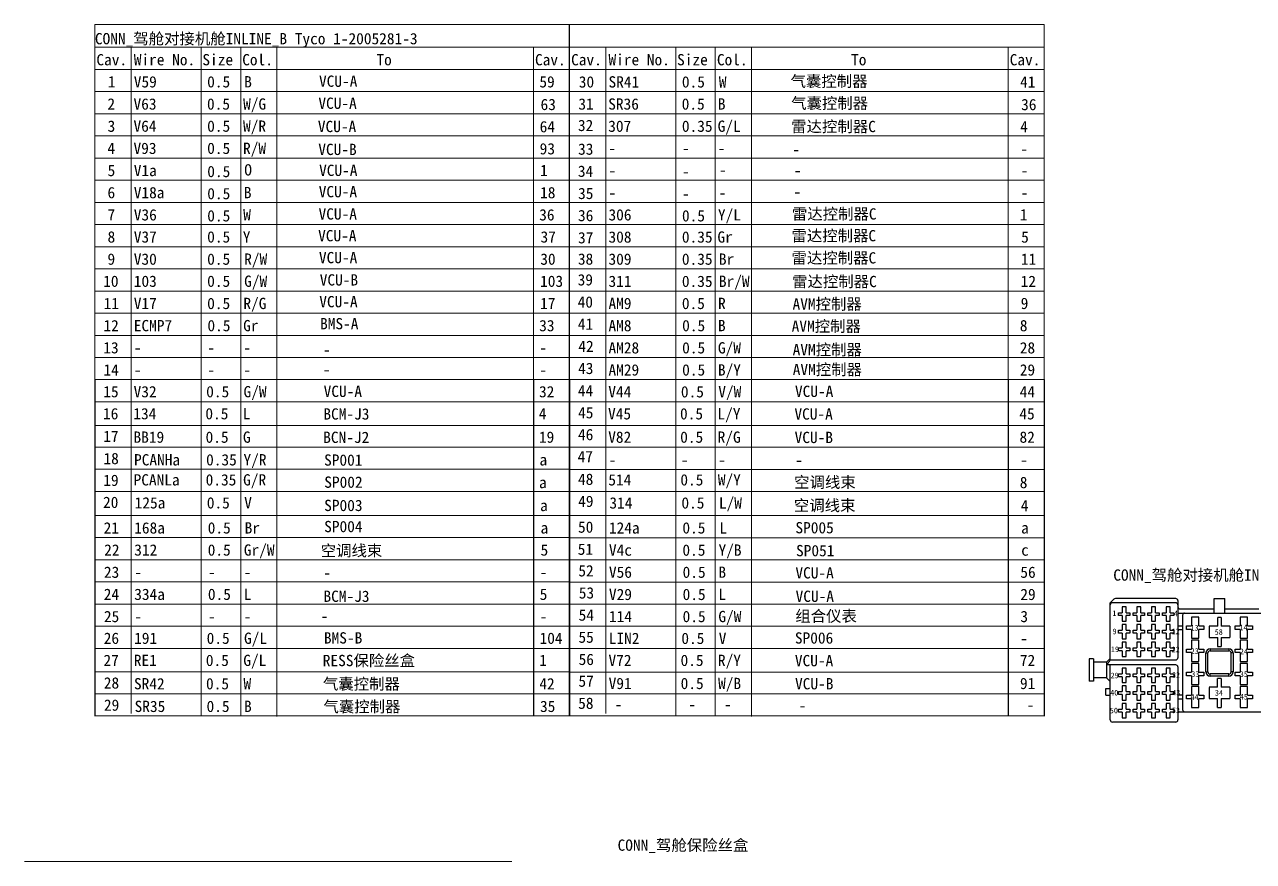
# Model space of a CAD drawing. Header units: millimetres. Extents: x 17 to 3784, y 12 to 1382.
# Drawn here: x 875.1 to 1012.9, y 1107.6 to 1201.5 of the extents above; entities that cross this region are included whole.
import ezdxf

# ---------------------------------------------------------------- set-up
doc = ezdxf.new("R2010")
doc.units = ezdxf.units.MM
doc.layers.add('DTM_AXIS', color=7, linetype='Continuous')
doc.styles.add('FangSong_GB2312_Style', font='simfang.ttf')

msp = doc.modelspace()

# ---------------------------------------------------------------- linework, layer by layer
at = {"color": 0}
for p, q in [((882.98, 1161.61), (882.98, 1123.9)), ((932.17, 1161.65), (932.17, 1123.95)), ((936.21, 1161.64), (936.21, 1124.01)), ((936.21, 1161.6), (936.21, 1123.9)), ((985.4, 1161.64), (985.4, 1123.94)), ((989.44, 1161.64), (989.44, 1124))]:
    msp.add_line(p, q, dxfattribs=at)
at = {"color": 7, "linetype": 'Continuous'}
for p, q in [((996.84, 1136.61), (997.24, 1137.01)), ((1004.18, 1137.08), (997.41, 1137.08)), ((1004.42, 1136.85), (1004.42, 1130.44)), ((1008.49, 1135.46), (1008.49, 1137.1)), ((1008.49, 1137.1), (1009.67, 1137.1)), ((1009.67, 1135.46), (1009.67, 1137.1)), ((996.84, 1130.16), (996.84, 1136.61)), ((1004.18, 1136.61), (997.07, 1136.61)), ((997.75, 1135.17), (997.75, 1135.5)), ((997.75, 1135.5), (998.16, 1135.5)), ((998.16, 1136.14), (998.16, 1135.5)), ((998.63, 1136.14), (998.16, 1136.14)), ((998.63, 1135.5), (998.63, 1136.14)), ((998.63, 1135.5), (999.03, 1135.5)), ((999.03, 1135.5), (999.03, 1135.17)), ((999.4, 1135.17), (999.4, 1135.5)), ((999.4, 1135.5), (999.8, 1135.5)), ((999.8, 1136.14), (999.8, 1135.5)), ((1000.27, 1136.14), (999.8, 1136.14)), ((1000.27, 1135.5), (1000.27, 1136.14)), ((1000.27, 1135.5), (1000.67, 1135.5)), ((1000.67, 1135.5), (1000.67, 1135.17)), ((1001.05, 1135.17), (1001.05, 1135.5)), ((1001.05, 1135.5), (1001.45, 1135.5)), ((1001.45, 1136.14), (1001.45, 1135.5)), ((1001.92, 1136.14), (1001.45, 1136.14)), ((1001.92, 1135.5), (1001.92, 1136.14)), ((1001.92, 1135.5), (1002.32, 1135.5)), ((1002.32, 1135.5), (1002.32, 1135.17)), ((1002.7, 1135.17), (1002.7, 1135.5)), ((1002.7, 1135.5), (1003.1, 1135.5)), ((1003.1, 1136.14), (1003.1, 1135.5)), ((1003.57, 1136.14), (1003.1, 1136.14)), ((1003.57, 1135.5), (1003.57, 1136.14)), ((1003.57, 1135.5), (1003.97, 1135.5)), ((1003.97, 1135.5), (1003.97, 1135.17)), ((1004.42, 1135.46), (1013.74, 1135.46)), ((1004.65, 1135.93), (1008.49, 1135.93)), ((1009.67, 1135.93), (1013.51, 1135.93)), ((998.16, 1135.17), (997.75, 1135.17)), ((998.16, 1135.17), (998.16, 1134.54)), ((998.16, 1134.54), (998.63, 1134.54)), ((998.16, 1134.16), (998.16, 1133.53)), ((998.63, 1134.16), (998.16, 1134.16)), ((998.63, 1134.54), (998.63, 1135.17)), ((999.03, 1135.17), (998.63, 1135.17)), ((998.63, 1133.53), (998.63, 1134.16)), ((999.8, 1135.17), (999.4, 1135.17)), ((999.8, 1135.17), (999.8, 1134.54)), ((999.8, 1134.54), (1000.27, 1134.54)), ((999.8, 1134.16), (999.8, 1133.53)), ((1000.27, 1134.16), (999.8, 1134.16)), ((1000.27, 1134.54), (1000.27, 1135.17)), ((1000.67, 1135.17), (1000.27, 1135.17)), ((1000.27, 1133.53), (1000.27, 1134.16)), ((1001.45, 1135.17), (1001.05, 1135.17)), ((1001.45, 1135.17), (1001.45, 1134.54)), ((1001.45, 1134.54), (1001.92, 1134.54)), ((1001.45, 1134.16), (1001.45, 1133.53)), ((1001.92, 1134.16), (1001.45, 1134.16)), ((1001.92, 1134.54), (1001.92, 1135.17)), ((1002.32, 1135.17), (1001.92, 1135.17)), ((1001.92, 1133.53), (1001.92, 1134.16)), ((1003.1, 1135.17), (1002.7, 1135.17)), ((1003.1, 1135.17), (1003.1, 1134.54)), ((1003.1, 1134.54), (1003.57, 1134.54)), ((1003.1, 1134.16), (1003.1, 1133.53)), ((1003.57, 1134.16), (1003.1, 1134.16)), ((1003.57, 1134.54), (1003.57, 1135.17)), ((1003.97, 1135.17), (1003.57, 1135.17)), ((1003.57, 1133.53), (1003.57, 1134.16)), ((1004.94, 1135.22), (1004.94, 1124.63)), ((1005.94, 1134.99), (1005.94, 1134.01)), ((1006.76, 1134.99), (1005.94, 1134.99)), ((1006.76, 1134.01), (1006.76, 1134.99)), ((1008.88, 1133.97), (1008.88, 1134.97)), ((1009.28, 1134.97), (1009.28, 1133.97)), ((1011.4, 1134.99), (1011.4, 1134.01)), ((1012.22, 1134.99), (1011.4, 1134.99)), ((1012.22, 1134.01), (1012.22, 1134.99)), ((997.75, 1133.2), (997.75, 1133.53)), ((997.75, 1133.53), (998.16, 1133.53)), ((998.16, 1133.2), (997.75, 1133.2)), ((998.16, 1133.2), (998.16, 1132.56)), ((998.63, 1133.53), (999.03, 1133.53)), ((998.63, 1132.56), (998.63, 1133.2)), ((999.03, 1133.2), (998.63, 1133.2)), ((999.03, 1133.53), (999.03, 1133.2)), ((999.4, 1133.2), (999.4, 1133.53)), ((999.4, 1133.53), (999.8, 1133.53)), ((999.8, 1133.2), (999.4, 1133.2)), ((999.8, 1133.2), (999.8, 1132.56)), ((1000.27, 1133.53), (1000.67, 1133.53)), ((1000.27, 1132.56), (1000.27, 1133.2)), ((1000.67, 1133.2), (1000.27, 1133.2)), ((1000.67, 1133.53), (1000.67, 1133.2)), ((1001.05, 1133.2), (1001.05, 1133.53)), ((1001.05, 1133.53), (1001.45, 1133.53)), ((1001.45, 1133.2), (1001.05, 1133.2)), ((1001.45, 1133.2), (1001.45, 1132.56)), ((1001.92, 1133.53), (1002.32, 1133.53)), ((1001.92, 1132.56), (1001.92, 1133.2)), ((1002.32, 1133.2), (1001.92, 1133.2)), ((1002.32, 1133.53), (1002.32, 1133.2)), ((1002.7, 1133.2), (1002.7, 1133.53)), ((1002.7, 1133.53), (1003.1, 1133.53)), ((1003.1, 1133.2), (1002.7, 1133.2)), ((1003.1, 1133.2), (1003.1, 1132.56)), ((1003.57, 1133.53), (1003.97, 1133.53)), ((1003.57, 1132.56), (1003.57, 1133.2)), ((1003.97, 1133.2), (1003.57, 1133.2)), ((1003.97, 1133.53), (1003.97, 1133.2)), ((1004.94, 1134), (1004.42, 1134)), ((1004.42, 1133.62), (1004.94, 1133.62)), ((1005.37, 1133.61), (1005.37, 1134.01)), ((1005.37, 1134.01), (1005.94, 1134.01)), ((1005.94, 1133.61), (1005.37, 1133.61)), ((1005.94, 1133.61), (1005.94, 1132.63)), ((1006.76, 1134.01), (1007.33, 1134.01)), ((1006.76, 1132.63), (1006.76, 1133.61)), ((1007.33, 1133.61), (1006.76, 1133.61)), ((1007.33, 1134.01), (1007.33, 1133.61)), ((1008.88, 1133.97), (1007.93, 1133.97)), ((1007.93, 1132.7), (1008.88, 1132.7)), ((1008.88, 1131.7), (1008.88, 1132.7)), ((1010.23, 1133.97), (1009.28, 1133.97)), ((1009.28, 1132.7), (1009.28, 1131.7)), ((1009.28, 1132.7), (1010.23, 1132.7)), ((1010.83, 1133.61), (1010.83, 1134.01)), ((1010.83, 1134.01), (1011.4, 1134.01)), ((1011.4, 1133.61), (1010.83, 1133.61)), ((1011.4, 1133.61), (1011.4, 1132.63)), ((1012.22, 1134.01), (1012.79, 1134.01)), ((1012.22, 1132.63), (1012.22, 1133.61)), ((1012.79, 1133.61), (1012.22, 1133.61)), ((1012.79, 1134.01), (1012.79, 1133.61)), ((997.75, 1131.22), (997.75, 1131.55)), ((997.75, 1131.55), (998.16, 1131.55)), ((998.16, 1132.56), (998.63, 1132.56)), ((998.16, 1132.18), (998.16, 1131.55)), ((998.63, 1132.18), (998.16, 1132.18)), ((998.63, 1131.55), (998.63, 1132.18)), ((998.63, 1131.55), (999.03, 1131.55)), ((999.03, 1131.55), (999.03, 1131.22)), ((999.4, 1131.22), (999.4, 1131.55)), ((999.4, 1131.55), (999.8, 1131.55)), ((999.8, 1132.56), (1000.27, 1132.56)), ((999.8, 1132.18), (999.8, 1131.55)), ((1000.27, 1132.18), (999.8, 1132.18)), ((1000.27, 1131.55), (1000.27, 1132.18)), ((1000.27, 1131.55), (1000.67, 1131.55)), ((1000.67, 1131.55), (1000.67, 1131.22)), ((1001.05, 1131.22), (1001.05, 1131.55)), ((1001.05, 1131.55), (1001.45, 1131.55)), ((1001.45, 1132.56), (1001.92, 1132.56)), ((1001.45, 1132.18), (1001.45, 1131.55)), ((1001.92, 1132.18), (1001.45, 1132.18)), ((1001.92, 1131.55), (1001.92, 1132.18)), ((1001.92, 1131.55), (1002.32, 1131.55)), ((1002.32, 1131.55), (1002.32, 1131.22)), ((1002.7, 1131.22), (1002.7, 1131.55)), ((1002.7, 1131.55), (1003.1, 1131.55)), ((1003.1, 1132.56), (1003.57, 1132.56)), ((1003.1, 1132.18), (1003.1, 1131.55)), ((1003.57, 1132.18), (1003.1, 1132.18)), ((1003.57, 1131.55), (1003.57, 1132.18)), ((1003.57, 1131.55), (1003.97, 1131.55)), ((1003.97, 1131.55), (1003.97, 1131.22)), ((1005.37, 1131.02), (1005.37, 1131.42)), ((1005.37, 1131.42), (1005.94, 1131.42)), ((1005.94, 1132.63), (1006.76, 1132.63)), ((1005.94, 1132.4), (1005.94, 1131.42)), ((1006.76, 1132.4), (1005.94, 1132.4)), ((1006.76, 1131.42), (1006.76, 1132.4)), ((1006.76, 1131.42), (1007.33, 1131.42)), ((1007.33, 1131.42), (1007.33, 1131.02)), ((1008.02, 1131.45), (1008.02, 1131.22)), ((1008.02, 1131.45), (1010.14, 1131.45)), ((1010.14, 1131.45), (1010.14, 1131.22)), ((1010.83, 1131.02), (1010.83, 1131.42)), ((1010.83, 1131.42), (1011.4, 1131.42)), ((1011.4, 1132.63), (1012.22, 1132.63)), ((1012.22, 1132.4), (1011.4, 1132.4)), ((1011.4, 1132.4), (1011.4, 1131.42)), ((1012.22, 1131.42), (1012.22, 1132.4)), ((1012.22, 1131.42), (1012.79, 1131.42)), ((1012.79, 1131.42), (1012.79, 1131.02)), ((996.84, 1130.21), (1004.18, 1130.21)), ((998.16, 1131.22), (997.75, 1131.22)), ((998.16, 1131.22), (998.16, 1130.58)), ((998.16, 1130.58), (998.63, 1130.58)), ((998.63, 1130.58), (998.63, 1131.22)), ((999.03, 1131.22), (998.63, 1131.22)), ((999.8, 1131.22), (999.4, 1131.22)), ((999.8, 1131.22), (999.8, 1130.58)), ((999.8, 1130.58), (1000.27, 1130.58)), ((1000.27, 1130.58), (1000.27, 1131.22)), ((1000.67, 1131.22), (1000.27, 1131.22)), ((1001.45, 1131.22), (1001.05, 1131.22)), ((1001.45, 1131.22), (1001.45, 1130.58)), ((1001.45, 1130.58), (1001.92, 1130.58)), ((1001.92, 1130.58), (1001.92, 1131.22)), ((1002.32, 1131.22), (1001.92, 1131.22)), ((1003.1, 1131.22), (1002.7, 1131.22)), ((1003.1, 1131.22), (1003.1, 1130.58)), ((1003.1, 1130.58), (1003.57, 1130.58)), ((1003.57, 1130.58), (1003.57, 1131.22)), ((1003.97, 1131.22), (1003.57, 1131.22)), ((1005.94, 1131.02), (1005.37, 1131.02)), ((1005.94, 1131.02), (1005.94, 1130.04)), ((1005.94, 1130.04), (1006.76, 1130.04)), ((1006.76, 1130.04), (1006.76, 1131.02)), ((1007.33, 1131.02), (1006.76, 1131.02)), ((1007.55, 1128.86), (1007.55, 1130.98)), ((1007.55, 1130.98), (1007.78, 1130.98)), ((1007.78, 1128.86), (1007.78, 1130.98)), ((1008.02, 1131.22), (1010.14, 1131.22)), ((1010.61, 1130.98), (1010.37, 1130.98)), ((1010.37, 1130.98), (1010.37, 1128.86)), ((1010.61, 1130.98), (1010.61, 1128.86)), ((1011.4, 1131.02), (1010.83, 1131.02)), ((1011.4, 1131.02), (1011.4, 1130.04)), ((1011.4, 1130.04), (1012.22, 1130.04)), ((1012.79, 1131.02), (1012.22, 1131.02)), ((1012.22, 1130.04), (1012.22, 1131.02)), ((1004.18, 1129.64), (996.45, 1129.64)), ((996.84, 1123.47), (996.84, 1129.64)), ((997.75, 1128.3), (997.75, 1128.63)), ((997.75, 1128.63), (998.16, 1128.63)), ((998.16, 1129.26), (998.16, 1128.63)), ((998.63, 1129.26), (998.16, 1129.26)), ((998.63, 1128.63), (998.63, 1129.26)), ((998.63, 1128.63), (999.03, 1128.63)), ((999.03, 1128.63), (999.03, 1128.3)), ((999.4, 1128.3), (999.4, 1128.63)), ((999.4, 1128.63), (999.8, 1128.63)), ((999.8, 1129.26), (999.8, 1128.63)), ((1000.27, 1129.26), (999.8, 1129.26)), ((1000.27, 1128.63), (1000.27, 1129.26)), ((1000.27, 1128.63), (1000.67, 1128.63)), ((1000.67, 1128.63), (1000.67, 1128.3)), ((1001.05, 1128.3), (1001.05, 1128.63)), ((1001.05, 1128.63), (1001.45, 1128.63)), ((1001.45, 1129.26), (1001.45, 1128.63)), ((1001.92, 1129.26), (1001.45, 1129.26)), ((1001.92, 1128.63), (1001.92, 1129.26)), ((1001.92, 1128.63), (1002.32, 1128.63)), ((1002.32, 1128.63), (1002.32, 1128.3)), ((1002.7, 1128.3), (1002.7, 1128.63)), ((1002.7, 1128.63), (1003.1, 1128.63)), ((1003.1, 1129.26), (1003.1, 1128.63)), ((1003.57, 1129.26), (1003.1, 1129.26)), ((1003.57, 1128.63), (1003.57, 1129.26)), ((1003.57, 1128.63), (1003.97, 1128.63)), ((1003.97, 1128.63), (1003.97, 1128.3)), ((1004.42, 1129.41), (1004.42, 1123.47)), ((1005.37, 1128.43), (1005.37, 1128.83)), ((1005.37, 1128.83), (1005.94, 1128.83)), ((1005.94, 1129.81), (1005.94, 1128.83)), ((1006.76, 1129.81), (1005.94, 1129.81)), ((1006.76, 1128.83), (1006.76, 1129.81)), ((1006.76, 1128.83), (1007.33, 1128.83)), ((1007.33, 1128.83), (1007.33, 1128.43)), ((1007.55, 1128.86), (1007.78, 1128.86)), ((1008.02, 1128.39), (1008.02, 1128.63)), ((1010.14, 1128.63), (1008.02, 1128.63)), ((1010.14, 1128.39), (1010.14, 1128.63)), ((1010.61, 1128.86), (1010.37, 1128.86)), ((1010.83, 1128.83), (1011.4, 1128.83)), ((1010.83, 1128.43), (1010.83, 1128.83)), ((1012.22, 1129.81), (1011.4, 1129.81)), ((1011.4, 1129.81), (1011.4, 1128.83)), ((1012.22, 1128.83), (1012.22, 1129.81)), ((1012.22, 1128.83), (1012.79, 1128.83)), ((1012.79, 1128.83), (1012.79, 1128.43)), ((998.16, 1128.3), (997.75, 1128.3)), ((998.16, 1128.3), (998.16, 1127.66)), ((998.16, 1127.66), (998.63, 1127.66)), ((998.16, 1127.29), (998.16, 1126.65)), ((998.63, 1127.29), (998.16, 1127.29)), ((998.63, 1127.66), (998.63, 1128.3)), ((999.03, 1128.3), (998.63, 1128.3)), ((998.63, 1126.65), (998.63, 1127.29)), ((999.8, 1128.3), (999.4, 1128.3)), ((999.8, 1128.3), (999.8, 1127.66)), ((999.8, 1127.66), (1000.27, 1127.66)), ((999.8, 1127.29), (999.8, 1126.65)), ((1000.27, 1127.29), (999.8, 1127.29)), ((1000.27, 1127.66), (1000.27, 1128.3)), ((1000.67, 1128.3), (1000.27, 1128.3)), ((1000.27, 1126.65), (1000.27, 1127.29)), ((1001.45, 1128.3), (1001.05, 1128.3)), ((1001.45, 1128.3), (1001.45, 1127.66)), ((1001.45, 1127.66), (1001.92, 1127.66)), ((1001.45, 1127.29), (1001.45, 1126.65)), ((1001.92, 1127.29), (1001.45, 1127.29)), ((1001.92, 1127.66), (1001.92, 1128.3)), ((1002.32, 1128.3), (1001.92, 1128.3)), ((1001.92, 1126.65), (1001.92, 1127.29)), ((1003.1, 1128.3), (1002.7, 1128.3)), ((1003.1, 1128.3), (1003.1, 1127.66)), ((1003.1, 1127.66), (1003.57, 1127.66)), ((1003.1, 1127.29), (1003.1, 1126.65)), ((1003.57, 1127.29), (1003.1, 1127.29)), ((1003.57, 1127.66), (1003.57, 1128.3)), ((1003.97, 1128.3), (1003.57, 1128.3)), ((1003.57, 1126.65), (1003.57, 1127.29)), ((1005.94, 1128.43), (1005.37, 1128.43)), ((1005.94, 1128.43), (1005.94, 1127.45)), ((1005.94, 1127.45), (1006.76, 1127.45)), ((1005.94, 1127.22), (1005.94, 1126.24)), ((1006.76, 1127.22), (1005.94, 1127.22)), ((1006.76, 1127.45), (1006.76, 1128.43)), ((1007.33, 1128.43), (1006.76, 1128.43)), ((1006.76, 1126.24), (1006.76, 1127.22)), ((1010.14, 1128.39), (1008.02, 1128.39)), ((1008.87, 1127.13), (1008.87, 1128.13)), ((1009.27, 1128.13), (1009.27, 1127.13)), ((1011.4, 1128.43), (1010.83, 1128.43)), ((1011.4, 1128.43), (1011.4, 1127.45)), ((1011.4, 1127.45), (1012.22, 1127.45)), ((1012.22, 1127.22), (1011.4, 1127.22)), ((1011.4, 1127.22), (1011.4, 1126.24)), ((1012.79, 1128.43), (1012.22, 1128.43)), ((1012.22, 1127.45), (1012.22, 1128.43)), ((1012.22, 1126.24), (1012.22, 1127.22)), ((996.32, 1126.25), (996.32, 1127)), ((996.32, 1127), (996.84, 1127)), ((996.32, 1126.25), (996.84, 1126.25)), ((997.75, 1126.32), (997.75, 1126.65)), ((997.75, 1126.65), (998.16, 1126.65)), ((998.16, 1126.32), (997.75, 1126.32)), ((998.16, 1126.32), (998.16, 1125.69)), ((998.63, 1126.65), (999.03, 1126.65)), ((998.63, 1125.69), (998.63, 1126.32)), ((999.03, 1126.32), (998.63, 1126.32)), ((999.03, 1126.65), (999.03, 1126.32)), ((999.4, 1126.32), (999.4, 1126.65)), ((999.4, 1126.65), (999.8, 1126.65)), ((999.8, 1126.32), (999.4, 1126.32)), ((999.8, 1126.32), (999.8, 1125.69)), ((1000.27, 1126.65), (1000.67, 1126.65)), ((1000.27, 1125.69), (1000.27, 1126.32)), ((1000.67, 1126.32), (1000.27, 1126.32)), ((1000.67, 1126.65), (1000.67, 1126.32)), ((1001.05, 1126.32), (1001.05, 1126.65)), ((1001.05, 1126.65), (1001.45, 1126.65)), ((1001.45, 1126.32), (1001.05, 1126.32)), ((1001.45, 1126.32), (1001.45, 1125.69)), ((1001.92, 1126.65), (1002.32, 1126.65)), ((1001.92, 1125.69), (1001.92, 1126.32)), ((1002.32, 1126.32), (1001.92, 1126.32)), ((1002.32, 1126.65), (1002.32, 1126.32)), ((1002.7, 1126.32), (1002.7, 1126.65)), ((1002.7, 1126.65), (1003.1, 1126.65)), ((1003.1, 1126.32), (1002.7, 1126.32)), ((1003.1, 1126.32), (1003.1, 1125.69)), ((1003.57, 1126.65), (1003.97, 1126.65)), ((1003.57, 1125.69), (1003.57, 1126.32)), ((1003.97, 1126.32), (1003.57, 1126.32)), ((1003.97, 1126.65), (1003.97, 1126.32)), ((1004.94, 1126.23), (1004.42, 1126.23)), ((1004.42, 1125.85), (1004.94, 1125.85)), ((1005.37, 1125.84), (1005.37, 1126.24)), ((1005.37, 1126.24), (1005.94, 1126.24)), ((1005.94, 1125.84), (1005.37, 1125.84)), ((1005.94, 1125.84), (1005.94, 1124.86)), ((1006.76, 1126.24), (1007.33, 1126.24)), ((1007.33, 1125.84), (1006.76, 1125.84)), ((1006.76, 1124.86), (1006.76, 1125.84)), ((1007.33, 1126.24), (1007.33, 1125.84)), ((1008.87, 1127.13), (1007.92, 1127.13)), ((1007.92, 1125.86), (1008.87, 1125.86)), ((1008.87, 1124.86), (1008.87, 1125.86)), ((1010.23, 1127.13), (1009.27, 1127.13)), ((1009.28, 1125.87), (1010.23, 1125.87)), ((1009.28, 1125.87), (1009.28, 1124.87)), ((1010.83, 1126.24), (1011.4, 1126.24)), ((1010.83, 1125.84), (1010.83, 1126.24)), ((1011.4, 1125.84), (1010.83, 1125.84)), ((1011.4, 1125.84), (1011.4, 1124.86)), ((1012.22, 1126.24), (1012.79, 1126.24)), ((1012.79, 1125.84), (1012.22, 1125.84)), ((1012.22, 1124.86), (1012.22, 1125.84)), ((1012.79, 1126.24), (1012.79, 1125.84)), ((997.75, 1124.34), (997.75, 1124.67)), ((997.75, 1124.67), (998.16, 1124.67)), ((998.16, 1125.69), (998.63, 1125.69)), ((998.16, 1125.31), (998.16, 1124.67)), ((998.63, 1125.31), (998.16, 1125.31)), ((998.63, 1124.67), (998.63, 1125.31)), ((998.63, 1124.67), (999.03, 1124.67)), ((999.03, 1124.67), (999.03, 1124.34)), ((999.4, 1124.34), (999.4, 1124.67)), ((999.4, 1124.67), (999.8, 1124.67)), ((999.8, 1125.69), (1000.27, 1125.69)), ((999.8, 1125.31), (999.8, 1124.67)), ((1000.27, 1125.31), (999.8, 1125.31)), ((1000.27, 1124.67), (1000.27, 1125.31)), ((1000.27, 1124.67), (1000.67, 1124.67)), ((1000.67, 1124.67), (1000.67, 1124.34)), ((1001.05, 1124.34), (1001.05, 1124.67)), ((1001.05, 1124.67), (1001.45, 1124.67)), ((1001.45, 1125.69), (1001.92, 1125.69)), ((1001.45, 1125.31), (1001.45, 1124.67)), ((1001.92, 1125.31), (1001.45, 1125.31)), ((1001.92, 1124.67), (1001.92, 1125.31)), ((1001.92, 1124.67), (1002.32, 1124.67)), ((1002.32, 1124.67), (1002.32, 1124.34)), ((1002.7, 1124.34), (1002.7, 1124.67)), ((1002.7, 1124.67), (1003.1, 1124.67)), ((1003.1, 1125.69), (1003.57, 1125.69)), ((1003.1, 1125.31), (1003.1, 1124.67)), ((1003.57, 1125.31), (1003.1, 1125.31)), ((1003.57, 1124.67), (1003.57, 1125.31)), ((1003.57, 1124.67), (1003.97, 1124.67)), ((1003.97, 1124.67), (1003.97, 1124.34)), ((1004.42, 1124.39), (1013.74, 1124.39)), ((1005.94, 1124.86), (1006.76, 1124.86)), ((1011.4, 1124.86), (1012.22, 1124.86)), ((997.07, 1123.24), (1004.18, 1123.24)), ((998.16, 1124.34), (997.75, 1124.34)), ((998.16, 1124.34), (998.16, 1123.71)), ((998.16, 1123.71), (998.63, 1123.71)), ((998.63, 1123.71), (998.63, 1124.34)), ((999.03, 1124.34), (998.63, 1124.34)), ((999.8, 1124.34), (999.4, 1124.34)), ((999.8, 1124.34), (999.8, 1123.71)), ((999.8, 1123.71), (1000.27, 1123.71)), ((1000.27, 1123.71), (1000.27, 1124.34)), ((1000.67, 1124.34), (1000.27, 1124.34)), ((1001.45, 1124.34), (1001.05, 1124.34)), ((1001.45, 1124.34), (1001.45, 1123.71)), ((1001.45, 1123.71), (1001.92, 1123.71)), ((1001.92, 1123.71), (1001.92, 1124.34)), ((1002.32, 1124.34), (1001.92, 1124.34)), ((1003.1, 1124.34), (1002.7, 1124.34)), ((1003.1, 1124.34), (1003.1, 1123.71)), ((1003.1, 1123.71), (1003.57, 1123.71)), ((1003.57, 1123.71), (1003.57, 1124.34)), ((1003.97, 1124.34), (1003.57, 1124.34))]:
    msp.add_line(p, q, dxfattribs=at)
for p, q in [((1008.88, 1134.99), (1009.28, 1134.99)), ((1007.92, 1133.97), (1007.92, 1132.7)), ((1010.24, 1133.97), (1010.24, 1132.71)), ((1008.87, 1131.7), (1009.28, 1131.7)), ((1008.87, 1128.14), (1009.27, 1128.14)), ((1007.92, 1127.12), (1007.92, 1125.86)), ((1010.23, 1127.13), (1010.23, 1125.87)), ((1008.87, 1124.85), (1009.28, 1124.85))]:
    msp.add_line(p, q)
at = {"color": 0, "linetype": 'Continuous', "lineweight": 13}
for points in [[(882.98, 1201.47), (936.21, 1201.47)], [(882.98, 1201.47), (882.98, 1161.64)], [(936.16, 1201.45), (936.16, 1123.92)], [(936.2, 1201.47), (989.44, 1201.47)], [(936.2, 1201.46), (936.2, 1161.64)], [(989.44, 1201.47), (989.44, 1161.64)], [(882.98, 1198.92), (936.21, 1198.92)], [(887.03, 1198.92), (887.03, 1124.19)], [(894.88, 1198.92), (894.88, 1124.02)], [(899.33, 1198.92), (899.33, 1124.02)], [(903.38, 1198.92), (903.38, 1123.84)], [(932.16, 1198.92), (932.16, 1161.64)], [(936.2, 1198.92), (989.44, 1198.92)], [(940.26, 1198.92), (940.26, 1124.19)], [(948.11, 1198.92), (948.11, 1124.01)], [(952.55, 1198.92), (952.55, 1124.01)], [(956.61, 1198.92), (956.61, 1123.84)], [(985.39, 1198.92), (985.39, 1161.64)], [(882.98, 1196.44), (936.21, 1196.44)], [(936.2, 1196.43), (989.44, 1196.43)], [(882.98, 1193.95), (936.21, 1193.95)], [(936.2, 1193.95), (989.44, 1193.95)], [(882.98, 1191.47), (936.21, 1191.47)], [(936.2, 1191.46), (989.44, 1191.46)], [(882.98, 1188.98), (936.21, 1188.98)], [(936.2, 1188.98), (989.44, 1188.98)], [(882.98, 1186.5), (936.21, 1186.5)], [(936.2, 1186.49), (989.44, 1186.49)], [(882.98, 1184.01), (936.21, 1184.01)], [(936.2, 1184.01), (989.44, 1184.01)], [(882.98, 1181.52), (936.21, 1181.52)], [(936.2, 1181.52), (989.44, 1181.52)], [(882.98, 1179.04), (936.21, 1179.04)], [(936.2, 1179.03), (989.44, 1179.03)], [(882.98, 1176.55), (936.21, 1176.55)], [(936.2, 1176.55), (989.44, 1176.55)], [(882.98, 1174.07), (936.21, 1174.07)], [(936.2, 1174.06), (989.44, 1174.06)], [(882.98, 1171.58), (936.21, 1171.58)], [(936.2, 1171.58), (989.44, 1171.58)], [(882.98, 1169.1), (936.21, 1169.1)], [(936.2, 1169.09), (989.44, 1169.09)], [(882.98, 1166.61), (936.21, 1166.61)], [(936.2, 1166.61), (989.44, 1166.61)], [(882.98, 1164.13), (936.21, 1164.13)], [(936.2, 1164.12), (989.44, 1164.12)], [(882.98, 1161.64), (936.21, 1161.64)], [(936.2, 1161.64), (989.44, 1161.64)], [(882.98, 1159.17), (936.22, 1159.17)], [(936.21, 1159.16), (989.45, 1159.16)], [(882.98, 1156.51), (936.22, 1156.51)], [(936.21, 1156.51), (989.45, 1156.51)], [(882.99, 1154.07), (936.23, 1154.07)], [(936.22, 1154.07), (989.45, 1154.07)], [(882.99, 1151.59), (936.23, 1151.59)], [(936.22, 1151.58), (989.46, 1151.58)], [(883, 1149.11), (936.23, 1149.11)], [(936.22, 1149.11), (989.46, 1149.11)], [(883.03, 1146.41), (936.27, 1146.41)], [(936.26, 1146.4), (989.49, 1146.4)], [(883.03, 1143.92), (936.27, 1143.92)], [(936.26, 1143.91), (989.49, 1143.91)], [(883.03, 1141.43), (936.27, 1141.43)], [(936.26, 1141.43), (989.49, 1141.43)], [(883.03, 1138.95), (936.27, 1138.95)], [(936.26, 1138.94), (989.49, 1138.94)], [(883.03, 1136.46), (936.27, 1136.46)], [(936.26, 1136.46), (989.49, 1136.46)], [(883.03, 1133.98), (936.27, 1133.98)], [(936.26, 1133.97), (989.5, 1133.97)], [(883.04, 1131.5), (936.27, 1131.5)], [(936.26, 1131.5), (989.5, 1131.5)], [(883.04, 1128.85), (936.27, 1128.85)], [(936.27, 1128.84), (989.5, 1128.84)], [(883.04, 1126.41), (936.28, 1126.41)], [(936.27, 1126.4), (989.51, 1126.4)], [(883.05, 1123.92), (936.28, 1123.92)], [(936.27, 1123.92), (989.51, 1123.92)], [(875.09, 1107.6), (929.73, 1107.6)]]:
    msp.add_lwpolyline(points, dxfattribs=at)
at = {"color": 7, "linetype": 'Continuous'}
for centre, radius, start, end in [((997.41, 1136.85), 0.235, 90, 135), ((1004.18, 1136.85), 0.235, 0, 90), ((997.07, 1136.37), 0.235, 90, 180), ((1004.18, 1136.37), 0.235, 0, 90), ((1004.65, 1136.16), 0.235, 180, 270), ((1005.17, 1135.22), 0.235, 90, 180), ((1008.02, 1130.98), 0.471, 90, 180), ((1010.14, 1130.98), 0.471, 0, 90), ((1004.18, 1130.44), 0.235, 270, 0), ((1008.02, 1130.98), 0.235, 90, 180), ((1010.14, 1130.98), 0.235, 0, 90), ((1004.18, 1129.41), 0.235, 0, 90), ((1008.02, 1128.86), 0.471, 180, 270), ((1008.02, 1128.86), 0.235, 180, 270), ((1010.14, 1128.86), 0.471, 270, 0), ((1010.14, 1128.86), 0.235, 270, 0), ((1005.17, 1124.63), 0.235, 180, 270), ((997.07, 1123.47), 0.235, 180, 270), ((1004.18, 1123.47), 0.235, 270, 0)]:
    msp.add_arc(centre, radius, start, end, dxfattribs=at)
msp.add_open_spline([(996.45, 1129.64), (996.5, 1129.73), (996.63, 1129.91), (996.77, 1130.08), (996.84, 1130.16)], degree=3, knots=[0, 0, 0, 0, 0.499958, 1, 1, 1, 1], dxfattribs=at)
at = {"layer": 'DTM_AXIS', "color": 7, "linetype": 'Continuous'}
for p, q in [((994.48, 1130.32), (994.48, 1127.83)), ((994.95, 1130.32), (994.48, 1130.32)), ((994.95, 1130.32), (994.95, 1127.83)), ((996.41, 1129.95), (994.95, 1129.95)), ((996.84, 1130.37), (996.41, 1129.95)), ((996.41, 1129.95), (996.41, 1128.2)), ((994.95, 1127.83), (994.48, 1127.83)), ((996.41, 1128.2), (994.95, 1128.2)), ((996.84, 1127.78), (996.41, 1128.2))]:
    msp.add_line(p, q, dxfattribs=at)

# ---------------------------------------------------------------- texts
at = {"color": 0, "linetype": 'Continuous', "style": 'FangSong_GB2312_Style'}
for s, height, p in [('CONN_驾舱对接机舱INLINE_B Tyco 1-2005281-3', 1.2655, (882.98, 1199.26)), ('Cav.', 1.265, (883.15, 1196.9)), ('Wire No.', 1.265, (887.34, 1196.9)), ('Size', 1.265, (895.03, 1196.9)), ('Col.', 1.265, (899.5, 1196.9)), ('To', 1.265, (914.55, 1196.9)), ('Cav.', 1.265, (932.33, 1196.9)), ('Cav.', 1.265, (936.38, 1196.9)), ('Wire No.', 1.265, (940.57, 1196.9)), ('Size', 1.265, (948.26, 1196.9)), ('Col.', 1.265, (952.73, 1196.9)), ('To', 1.265, (967.77, 1196.9)), ('Cav.', 1.265, (985.56, 1196.9)), ('1', 1.27, (884.43, 1194.42)), ('V59 ', 1.265, (887.34, 1194.42)), ('0.5', 1.265, (895.57, 1194.42)), ('B', 1.27, (899.72, 1194.42)), ('VCU-A', 1.265, (908.11, 1194.49)), ('59', 1.265, (932.82, 1194.42)), ('30', 1.265, (937.24, 1194.41)), ('SR41', 1.265, (940.57, 1194.41)), ('0.5', 1.265, (948.8, 1194.41)), ('W', 1.27, (952.94, 1194.41)), ('气囊控制器', 1.265, (960.99, 1194.49)), ('41', 1.265, (986.72, 1194.41)), ('W/G', 1.265, (899.6, 1191.93)), ('VCU-A', 1.265, (908.04, 1192.02)), ('气囊控制器', 1.265, (961.05, 1192.02)), ('2', 1.27, (884.38, 1191.93)), ('V63', 1.265, (887.31, 1191.93)), ('0.5', 1.265, (895.55, 1191.93)), ('63', 1.265, (932.95, 1191.88)), ('31', 1.265, (937.19, 1191.93)), ('SR36', 1.265, (940.54, 1191.93)), ('0.5', 1.265, (948.78, 1191.93)), ('B', 1.27, (952.83, 1191.93)), ('36', 1.265, (986.84, 1191.87)), ('3', 1.27, (884.4, 1189.44)), ('V64', 1.265, (887.31, 1189.45)), ('0.5', 1.265, (895.57, 1189.45)), ('W/R', 1.265, (899.59, 1189.45)), ('VCU-A', 1.265, (907.98, 1189.41)), ('64', 1.265, (932.85, 1189.39)), ('32', 1.265, (937.14, 1189.53)), ('307', 1.265, (940.54, 1189.44)), ('0.35', 1.265, (948.8, 1189.44)), ('G/L', 1.265, (952.81, 1189.44)), ('雷达控制器C', 1.265, (961.06, 1189.41)), ('4', 1.27, (986.74, 1189.39)), ('4', 1.27, (884.38, 1186.96)), ('V93', 1.265, (887.31, 1186.96)), ('0.5', 1.265, (895.57, 1186.96)), ('R/W', 1.265, (899.59, 1186.96)), ('VCU-B', 1.265, (908.03, 1186.84)), ('93', 1.265, (932.85, 1186.91)), ('33', 1.265, (937.16, 1186.87)), ('-', 1.27, (940.54, 1186.96)), ('-', 1.27, (948.8, 1186.96)), ('-', 1.27, (952.81, 1186.96)), ('-', 1.27, (961.18, 1186.84)), ('-', 1.27, (986.74, 1186.9)), ('5', 1.27, (884.4, 1184.47)), ('V1a ', 1.265, (887.34, 1184.47)), ('0.5', 1.265, (895.58, 1184.36)), ('O', 1.27, (899.73, 1184.54)), ('VCU-A', 1.265, (908.12, 1184.49)), ('1', 1.27, (932.9, 1184.47)), ('34', 1.265, (937.14, 1184.39)), ('- ', 1.265, (940.57, 1184.47)), ('-', 1.27, (952.96, 1184.53)), ('-', 1.27, (961.35, 1184.49)), ('-', 1.27, (986.79, 1184.47)), ('-', 1.27, (948.81, 1184.36)), ('6', 1.27, (884.39, 1181.99)), ('V18a', 1.265, (887.34, 1181.99)), ('0.5', 1.265, (895.58, 1181.88)), ('B', 1.27, (899.68, 1181.99)), ('VCU-A', 1.265, (908.08, 1182.1)), ('18', 1.265, (932.9, 1181.99)), ('35', 1.265, (937.16, 1181.9)), ('-', 1.27, (940.57, 1181.98)), ('-', 1.27, (948.81, 1181.87)), ('-', 1.27, (952.91, 1181.98)), ('-', 1.27, (961.31, 1182.09)), ('-', 1.27, (986.79, 1181.98)), ('VCU-A', 1.265, (908.06, 1179.6)), ('雷达控制器C', 1.265, (961.14, 1179.6)), ('7', 1.27, (884.39, 1179.5)), ('V36', 1.265, (887.34, 1179.5)), ('0.5', 1.265, (895.58, 1179.39)), ('W', 1.27, (899.61, 1179.5)), ('36', 1.265, (932.8, 1179.5)), ('36', 1.265, (937.15, 1179.42)), ('306', 1.265, (940.57, 1179.5)), ('0.5', 1.265, (948.81, 1179.39)), ('Y/L', 1.265, (952.84, 1179.5)), ('1', 1.27, (986.69, 1179.5)), ('8', 1.27, (884.4, 1177.02)), ('V37', 1.265, (887.34, 1177.02)), ('0.5', 1.265, (895.57, 1177.02)), ('Y', 1.27, (899.56, 1177.02)), ('VCU-A', 1.265, (908.01, 1177.16)), ('37', 1.265, (932.95, 1177.02)), ('37', 1.265, (937.15, 1176.93)), ('308', 1.265, (940.57, 1177.01)), ('0.35', 1.265, (948.8, 1177.01)), ('Gr', 1.265, (952.79, 1177.01)), ('雷达控制器C', 1.265, (961.09, 1177.16)), ('5', 1.27, (986.84, 1177.01)), ('9', 1.27, (884.39, 1174.53)), ('V30', 1.265, (887.34, 1174.53)), ('0.5', 1.265, (895.57, 1174.53)), ('R/W', 1.265, (899.72, 1174.53)), ('VCU-A', 1.265, (908.1, 1174.7)), ('30', 1.265, (932.92, 1174.53)), ('38', 1.265, (937.14, 1174.54)), ('309', 1.265, (940.57, 1174.53)), ('0.35', 1.265, (948.8, 1174.53)), ('Br', 1.265, (952.95, 1174.53)), ('雷达控制器C', 1.265, (961.1, 1174.67)), ('11', 1.265, (986.81, 1174.53)), ('10', 1.265, (883.91, 1172.05)), ('103', 1.265, (887.34, 1172.05)), ('0.5', 1.265, (895.57, 1172.05)), ('G/W', 1.265, (899.72, 1172.05)), ('VCU-B', 1.265, (908.19, 1172.2)), ('103', 1.265, (932.9, 1172.05)), ('39', 1.265, (937.11, 1172.21)), ('311', 1.265, (940.57, 1172.04)), ('0.35', 1.265, (948.8, 1172.04)), ('Br/W', 1.265, (952.95, 1172.04)), ('雷达控制器C', 1.265, (961.16, 1172.02)), ('12', 1.265, (986.79, 1172.04)), ('11', 1.265, (883.96, 1169.56)), ('V17', 1.265, (887.34, 1169.56)), ('0.5', 1.265, (895.57, 1169.56)), ('R/G', 1.265, (899.63, 1169.56)), ('VCU-A', 1.265, (908.14, 1169.76)), ('17', 1.265, (932.9, 1169.56)), ('40', 1.265, (937.11, 1169.72)), ('AM9', 1.265, (940.57, 1169.56)), ('0.5', 1.265, (948.8, 1169.56)), ('R', 1.27, (952.85, 1169.56)), ('AVM控制器', 1.265, (961.21, 1169.49)), ('9', 1.27, (986.79, 1169.56)), ('BMS-A', 1.265, (908.23, 1167.29)), ('12', 1.265, (883.94, 1167.07)), ('33', 1.265, (932.8, 1167.07)), ('41', 1.265, (937.13, 1167.24)), ('AM8', 1.265, (940.57, 1167.07)), ('0.5', 1.265, (948.83, 1167.07)), ('B', 1.27, (952.84, 1167.07)), ('AVM控制器', 1.265, (961.11, 1167.01)), ('8', 1.27, (986.69, 1167.07)), ('13', 1.265, (883.92, 1164.59)), ('42', 1.265, (937.19, 1164.75)), ('AM28', 1.265, (940.57, 1164.58)), ('0.5', 1.265, (948.83, 1164.58)), ('G/W', 1.265, (952.84, 1164.58)), ('AVM控制器', 1.265, (961.22, 1164.37)), ('28', 1.265, (986.69, 1164.58)), ('-', 1.27, (887.34, 1164.59)), ('-', 1.27, (895.6, 1164.59)), ('-', 1.27, (899.61, 1164.59)), ('-', 1.27, (908.56, 1164.37)), ('-', 1.27, (932.8, 1164.59)), ('14', 1.265, (883.94, 1162.1)), ('43', 1.265, (937.16, 1162.27)), ('AM29', 1.265, (940.57, 1162.1)), ('0.5', 1.265, (948.83, 1162.1)), ('B/Y', 1.265, (952.84, 1162.1)), ('AVM控制器', 1.265, (961.23, 1162.15)), ('29', 1.265, (986.69, 1162.1)), ('-', 1.27, (887.34, 1162.1)), ('-', 1.27, (895.6, 1162.1)), ('-', 1.27, (899.61, 1162.1)), ('-', 1.27, (908.54, 1162.15)), ('-', 1.27, (932.8, 1162.1)), ('15', 1.265, (883.92, 1159.66)), ('V32', 1.265, (887.32, 1159.66)), ('0.5', 1.265, (895.46, 1159.66)), ('G/W', 1.265, (899.65, 1159.66)), ('VCU-A', 1.265, (908.63, 1159.7)), ('32', 1.265, (932.78, 1159.66)), ('44', 1.265, (937.14, 1159.78)), ('V44', 1.265, (940.55, 1159.65)), ('0.5', 1.265, (948.69, 1159.65)), ('V/W', 1.265, (952.88, 1159.65)), ('VCU-A', 1.265, (961.48, 1159.7)), ('44', 1.265, (986.68, 1159.65)), ('16', 1.265, (883.89, 1157.19)), ('134', 1.265, (887.29, 1157.19)), ('0.5', 1.265, (895.37, 1157.19)), ('L', 1.27, (899.56, 1157.19)), ('BCM-J3', 1.265, (908.6, 1157.16)), ('4', 1.27, (932.75, 1157.19)), ('45', 1.265, (937.16, 1157.3)), ('V45', 1.265, (940.52, 1157.18)), ('0.5', 1.265, (948.59, 1157.18)), ('L/Y', 1.265, (952.79, 1157.18)), ('VCU-A', 1.265, (961.42, 1157.16)), ('45', 1.265, (986.64, 1157.18)), ('46', 1.265, (937.15, 1154.85)), ('17', 1.265, (883.92, 1154.65)), ('BB19', 1.265, (887.31, 1154.56)), ('0.5', 1.265, (895.39, 1154.56)), ('G', 1.27, (899.58, 1154.56)), ('BCN-J2', 1.265, (908.58, 1154.54)), ('19', 1.265, (932.77, 1154.56)), ('V82', 1.265, (940.54, 1154.56)), ('0.5', 1.265, (948.61, 1154.56)), ('R/G', 1.265, (952.81, 1154.56)), ('VCU-B', 1.265, (961.44, 1154.53)), ('82', 1.265, (986.66, 1154.56)), ('18', 1.265, (883.94, 1152.16)), ('Y/R', 1.265, (899.64, 1152.02)), ('47', 1.265, (937.11, 1152.38)), ('PCANHa', 1.265, (887.37, 1152.02)), ('0.35', 1.265, (895.45, 1152.02)), ('SP001', 1.265, (908.68, 1151.99)), ('a', 1.27, (932.83, 1152.02)), ('-', 1.27, (940.6, 1152.01)), ('-', 1.27, (948.68, 1152.01)), ('-', 1.27, (952.87, 1152.01)), ('-', 1.27, (961.5, 1151.99)), ('-', 1.27, (986.73, 1152.01)), ('19', 1.265, (883.92, 1149.72)), ('PCANLa', 1.265, (887.32, 1149.77)), ('0.35', 1.265, (895.4, 1149.77)), ('G/R', 1.265, (899.6, 1149.77)), ('SP002', 1.265, (908.7, 1149.51)), ('48', 1.265, (937.15, 1149.84)), ('514', 1.265, (940.55, 1149.77)), ('0.5', 1.265, (948.63, 1149.77)), ('W/Y', 1.265, (952.83, 1149.77)), ('空调线束', 1.265, (961.39, 1149.51)), ('8', 1.27, (986.68, 1149.47)), ('a', 1.27, (932.78, 1149.47)), ('20', 1.265, (883.89, 1147.25)), ('125a', 1.265, (887.44, 1147.19)), ('0.5', 1.265, (895.53, 1147.19)), ('V', 1.27, (899.72, 1147.19)), ('SP003', 1.265, (908.69, 1146.9)), ('a', 1.27, (932.9, 1146.89)), ('49', 1.265, (937.17, 1147.36)), ('314', 1.265, (940.67, 1147.18)), ('0.5', 1.265, (948.75, 1147.18)), ('L/W', 1.265, (952.95, 1147.18)), ('空调线束', 1.265, (961.36, 1146.9)), ('4', 1.27, (986.8, 1146.88)), ('21', 1.265, (883.96, 1144.38)), ('168a', 1.265, (887.39, 1144.38)), ('0.5', 1.265, (895.63, 1144.38)), ('Br', 1.265, (899.77, 1144.38)), ('SP004', 1.265, (908.69, 1144.53)), ('a', 1.27, (932.95, 1144.38)), ('50', 1.265, (937.15, 1144.47)), ('124a', 1.265, (940.62, 1144.38)), ('0.5', 1.265, (948.86, 1144.38)), ('L', 1.27, (953, 1144.38)), ('SP005', 1.265, (961.53, 1144.4)), ('a', 1.27, (986.84, 1144.38)), ('22', 1.265, (884.02, 1141.9)), ('312', 1.265, (887.39, 1141.9)), ('0.5', 1.265, (895.63, 1141.9)), ('Gr/W', 1.265, (899.68, 1141.9)), ('空调线束', 1.265, (908.3, 1141.83)), ('5', 1.27, (932.95, 1141.9)), ('51', 1.265, (937.12, 1141.99)), ('V4c', 1.265, (940.62, 1141.89)), ('0.5', 1.265, (948.86, 1141.89)), ('Y/B', 1.265, (952.91, 1141.89)), ('SP051', 1.265, (961.6, 1141.83)), ('c', 1.27, (986.84, 1141.89)), ('23', 1.265, (883.99, 1139.41)), ('-', 1.27, (887.39, 1139.41)), ('-', 1.27, (895.65, 1139.41)), ('-', 1.27, (899.67, 1139.41)), ('-', 1.27, (908.6, 1139.35)), ('-', 1.27, (932.85, 1139.41)), ('52', 1.265, (937.19, 1139.57)), ('V56', 1.265, (940.62, 1139.41)), ('0.5', 1.265, (948.88, 1139.41)), ('B', 1.27, (952.89, 1139.41)), ('VCU-A', 1.265, (961.53, 1139.34)), ('56', 1.265, (986.75, 1139.41)), ('24', 1.265, (883.97, 1136.93)), ('334a', 1.265, (887.39, 1136.93)), ('0.5', 1.265, (895.65, 1136.93)), ('L', 1.27, (899.67, 1136.93)), ('53', 1.265, (937.24, 1137.09)), ('V29', 1.265, (940.62, 1136.92)), ('0.5', 1.265, (948.88, 1136.92)), ('L', 1.27, (952.89, 1136.92)), ('29', 1.265, (986.75, 1136.92)), ('BCM-J3', 1.265, (908.61, 1136.71)), ('5', 1.27, (932.85, 1136.93)), ('VCU-A', 1.265, (961.55, 1136.71)), ('25', 1.265, (883.99, 1134.44)), ('54', 1.265, (937.22, 1134.6)), ('114', 1.265, (940.62, 1134.44)), ('0.5', 1.265, (948.88, 1134.44)), ('G/W', 1.265, (952.89, 1134.44)), ('组合仪表', 1.265, (961.52, 1134.49)), ('3', 1.27, (986.75, 1134.44)), ('-', 1.27, (887.39, 1134.44)), ('-', 1.27, (895.65, 1134.44)), ('-', 1.27, (899.67, 1134.44)), ('-', 1.27, (908.29, 1134.49)), ('-', 1.27, (932.85, 1134.44)), ('26', 1.265, (883.97, 1132)), ('191', 1.265, (887.38, 1132)), ('0.5', 1.265, (895.51, 1132)), ('G/L', 1.265, (899.7, 1132)), ('BMS-B', 1.265, (908.66, 1132.04)), ('104', 1.265, (932.84, 1132)), ('55', 1.265, (937.2, 1132.12)), ('LIN2', 1.265, (940.6, 1131.99)), ('0.5', 1.265, (948.74, 1131.99)), ('V', 1.27, (952.93, 1131.99)), ('SP006', 1.265, (961.47, 1132.03)), ('-', 1.27, (986.73, 1131.99)), ('27', 1.265, (883.94, 1129.52)), ('RE1', 1.265, (887.34, 1129.52)), ('0.5', 1.265, (895.42, 1129.52)), ('G/L', 1.265, (899.62, 1129.52)), ('RESS保险丝盒', 1.265, (908.53, 1129.5)), ('1', 1.27, (932.8, 1129.52)), ('56', 1.265, (937.22, 1129.63)), ('V72', 1.265, (940.57, 1129.52)), ('0.5', 1.265, (948.65, 1129.52)), ('R/Y', 1.265, (952.84, 1129.52)), ('VCU-A', 1.265, (961.47, 1129.49)), ('72', 1.265, (986.7, 1129.52)), ('28', 1.265, (883.98, 1126.99)), ('SR42', 1.265, (887.36, 1126.9)), ('0.5', 1.265, (895.44, 1126.9)), ('W', 1.27, (899.64, 1126.9)), ('气囊控制器', 1.265, (908.55, 1126.88)), ('42', 1.265, (932.82, 1126.9)), ('57', 1.265, (937.2, 1127.19)), ('V91', 1.265, (940.59, 1126.93)), ('0.5', 1.265, (948.66, 1126.93)), ('W/B', 1.265, (952.86, 1126.93)), ('VCU-B', 1.265, (961.49, 1126.9)), ('91', 1.265, (986.71, 1126.93)), ('气囊控制器', 1.265, (908.61, 1124.33)), ('58', 1.265, (937.17, 1124.71)), ('29', 1.265, (883.99, 1124.5)), ('SR35', 1.265, (887.43, 1124.36)), ('0.5', 1.265, (895.5, 1124.36)), ('B', 1.27, (899.7, 1124.36)), ('35', 1.265, (932.89, 1124.36)), ('-', 1.27, (941.25, 1124.58)), ('-', 1.27, (949.51, 1124.58)), ('-', 1.27, (953.52, 1124.58)), ('-', 1.27, (961.89, 1124.46)), ('-', 1.27, (987.45, 1124.52))]:
    msp.add_text(s, height=height, dxfattribs=at).set_placement(p)
at = {"color": 1, "linetype": 'Continuous', "style": 'FangSong_GB2312_Style'}
for s, p in [('ECMP7', (887.34, 1167.07)), ('0.5', (895.6, 1167.07)), ('Gr', (899.61, 1167.07))]:
    msp.add_text(s, height=1.265, dxfattribs=at).set_placement(p)
at = {"color": 7, "linetype": 'Continuous', "style": 'FangSong_GB2312_Style'}
for s, height, p in [('CONN_驾舱对接机舱INLINE_B', 1.2655, (997.17, 1139.09)), ('1', 0.633, (997.07, 1135.12)), ('4', 0.633, (1003.98, 1135.1)), ('13', 0.633, (1005.84, 1133.49)), ('14', 0.633, (1011.32, 1133.53)), ('9', 0.633, (997.09, 1133.08)), ('12', 0.633, (1003.72, 1133.09)), ('58', 0.633, (1008.55, 1133.01)), ('19', 0.633, (996.91, 1131.08)), ('22', 0.633, (1003.73, 1131.06)), ('23', 0.633, (1005.86, 1130.88)), ('24', 0.633, (1011.37, 1130.84)), ('29', 0.633, (996.87, 1128.14)), ('32', 0.633, (1003.76, 1128.2)), ('33', 0.633, (1005.92, 1128.3)), ('35', 0.633, (1011.36, 1128.29)), ('40', 0.633, (996.83, 1126.21)), ('43', 0.633, (1003.78, 1126.23)), ('44', 0.633, (1005.83, 1125.72)), ('34', 0.633, (1008.57, 1126.19)), ('45', 0.633, (1011.36, 1125.76)), ('50', 0.633, (996.79, 1124.21)), ('53', 0.633, (1003.75, 1124.23)), ('CONN_驾舱保险丝盒', 1.2655, (941.59, 1108.79))]:
    msp.add_text(s, height=height, dxfattribs=at).set_placement(p)

doc.saveas('drawing.dxf')
